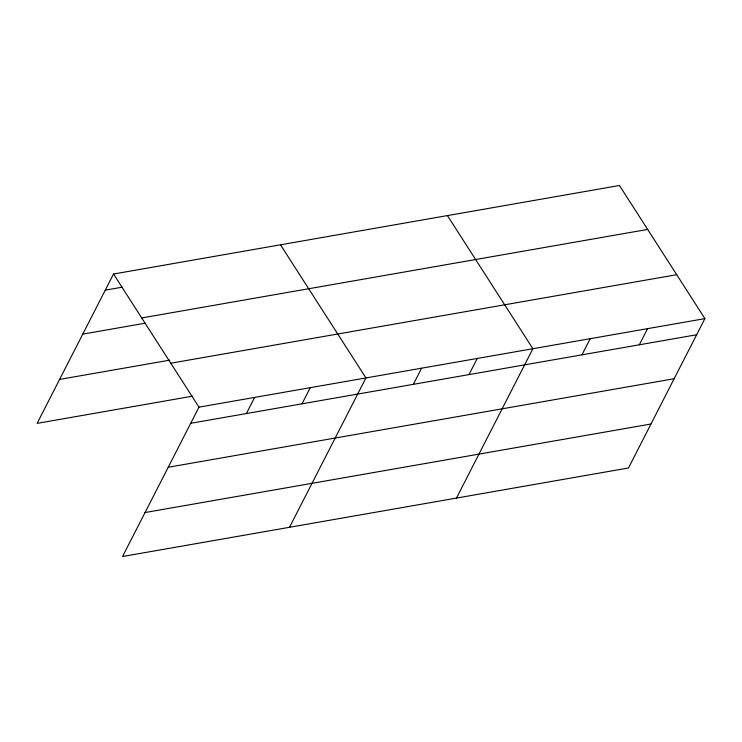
<?xml version="1.0" encoding="UTF-8"?>
<svg xmlns="http://www.w3.org/2000/svg" width="742" height="742" viewBox="0 0 742 742"><rect width="100%" height="100%" fill="white"/><g stroke="black" fill="none" stroke-linecap="round" stroke-linejoin="round"><path stroke-width="1.11" d="M704.9 318.624L198.977 407.154L122.551 556.509L628.474 467.979L704.9 318.624L619.449 185.491L113.526 274.021L37.1 423.376L192.697 396.145M246.372 413.554L254.636 397.415M302.022 403.815L310.286 387.676M289.51 527.293L365.936 377.938L280.476 244.804M413.331 384.337L421.586 368.199M468.981 374.599L477.236 358.46M456.46 498.077L532.886 348.731L447.435 215.597M581.969 354.834L590.224 338.695M639.307 344.798L647.562 328.66M105.271 290.159L122.3 287.182M141.731 317.956L647.645 229.426M82.77 334.123L145.237 323.187M59.592 379.412L169.76 360.139M170.781 363.218L676.704 274.698M190.722 423.292L696.645 334.763M168.23 467.256L674.144 378.726M145.052 512.546L650.966 424.016M113.526 274.021L198.977 407.154"/></g></svg>
